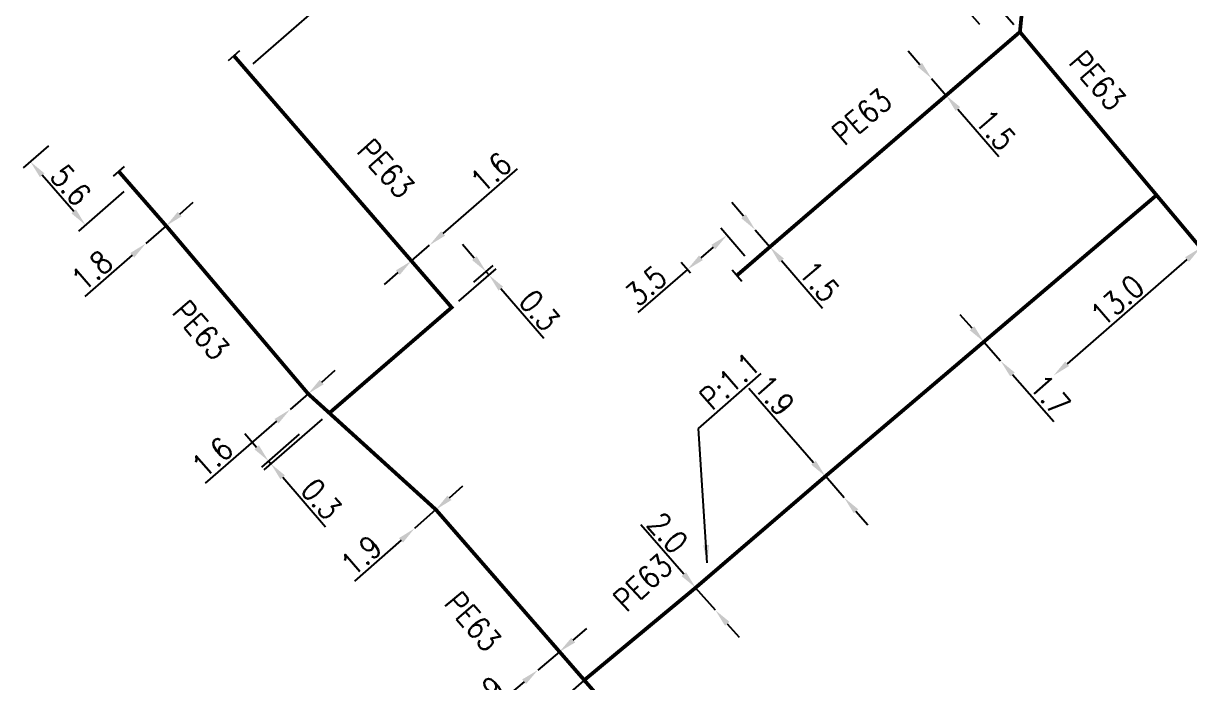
# Model space of a CAD drawing. Header units: millimetres. Extents: x 108995 to 110000, y 119999 to 121000.
# Drawn here: x 109136 to 109213.9, y 120219.3 to 120263.4 of the extents above; entities that cross this region are included whole.
import ezdxf
from ezdxf.enums import TextEntityAlignment as Align

# ---------------------------------------------------------------- set-up
doc = ezdxf.new("R2010")
doc.units = ezdxf.units.MM
doc.header["$MEASUREMENT"] = 0
doc.header["$PDMODE"] = 34
doc.linetypes.add('L_100_PE', pattern=[14, 10, -1.5, 1, -1.5])
doc.layers.get('0').update_dxf_attribs({"linetype": 'CONTINUOUS'})
doc.layers.get('DEFPOINTS').update_dxf_attribs({"linetype": 'CONTINUOUS'})
doc.layers.add('L_140', color=3, linetype='CONTINUOUS')
doc.layers.add('L_340', color=7, linetype='CONTINUOUS')
doc.styles.add('G_ROMANS', font='ROMANS.SHX', dxfattribs={"width": 0.75})
doc.styles.get("Standard").update_dxf_attribs({"font": 'romans.shx', "width": 0.85})
doc.dimstyles.get("Standard").update_dxf_attribs({"dimtxt": 1.5, "dimasz": 1.2, "dimexe": 0.625, "dimexo": 0.625, "dimgap": 0.25, "dimtad": 1, "dimdec": 1, "dimzin": 0, "dimdsep": 46, "dimtxsty": 'Standard', "dimcen": -0.5, "dimadec": 0, "dimazin": 0, "dimtfac": 1, "dimtdec": 1, "dimtmove": 0, "dimatfit": 3, "dimfxl": 1, "dimtolj": 1, "dimtzin": 0, "dimarcsym": 0})

# ---------------------------------------------------------------- blocks, each defined once
blk = doc.blocks.new('*D237')
at = {"layer": 'DEFPOINTS', "color": 0, "linetype": 'Continuous', "transparency": 16777216}
for p in [(109214.621, 120248.4), (109204.815, 120239.866), (109204.815, 120239.866)]:
    blk.add_point(p, dxfattribs=at)
at = {"layer": 'L_140', "color": 0, "linetype": 'Continuous', "lineweight": -2, "transparency": 16777216}
blk.add_line((109213.716, 120247.612), (109205.72, 120240.653), dxfattribs=at)
at = {"layer": 'L_140', "color": 0, "linetype": 'Continuous', "transparency": 16777216}
for points in [[(109213.585, 120247.763), (109213.848, 120247.461), (109214.621, 120248.4)], [(109205.589, 120240.804), (109205.851, 120240.502), (109204.815, 120239.866)]]:
    blk.add_solid(points, dxfattribs=at)
at = {"layer": 'L_140', "color": 0, "linetype": 'Continuous', "transparency": 16777216, "insert": (109209.062, 120244.887), "char_height": 1.5, "attachment_point": 5, "rotation": 41.03134}
blk.add_mtext('\\A1;13.0', dxfattribs=at)
blk = doc.blocks.new('*D238')
at = {"layer": 'DEFPOINTS', "color": 0, "linetype": 'Continuous', "transparency": 16777216}
for p in [(109200.157, 120242.12), (109201.276, 120240.84), (109201.276, 120240.84)]:
    blk.add_point(p, dxfattribs=at)
at = {"layer": 'L_140', "color": 0, "linetype": 'Continuous', "lineweight": -2, "transparency": 16777216}
for p, q in [((109199.367, 120243.023), (109198.577, 120243.926)), ((109200.157, 120242.12), (109201.276, 120240.84)), ((109202.066, 120239.937), (109204.824, 120236.784))]:
    blk.add_line(p, q, dxfattribs=at)
at = {"layer": 'L_140', "color": 0, "linetype": 'Continuous', "transparency": 16777216}
for points in [[(109199.517, 120243.155), (109199.216, 120242.891), (109200.157, 120242.12)], [(109202.217, 120240.069), (109201.916, 120239.805), (109201.276, 120240.84)]]:
    blk.add_solid(points, dxfattribs=at)
at = {"layer": 'L_140', "color": 0, "linetype": 'Continuous', "transparency": 16777216, "insert": (109204.593, 120238.567), "char_height": 1.5, "attachment_point": 5, "rotation": 311.17593}
blk.add_mtext('\\A1;1.7', dxfattribs=at)
blk = doc.blocks.new('*D239')
at = {"layer": 'DEFPOINTS', "color": 0, "linetype": 'Continuous', "transparency": 16777216}
for p in [(109189.582, 120233.136), (109190.833, 120231.706), (109190.833, 120231.706)]:
    blk.add_point(p, dxfattribs=at)
at = {"layer": 'L_140', "color": 0, "linetype": 'Continuous', "lineweight": -2, "transparency": 16777216}
for p, q in [((109188.792, 120234.039), (109184.464, 120238.988)), ((109190.833, 120231.706), (109189.582, 120233.136)), ((109191.623, 120230.802), (109192.413, 120229.899))]:
    blk.add_line(p, q, dxfattribs=at)
at = {"layer": 'L_140', "color": 0, "linetype": 'Continuous', "transparency": 16777216}
for points in [[(109188.943, 120234.171), (109188.642, 120233.907), (109189.582, 120233.136)], [(109191.774, 120230.934), (109191.473, 120230.671), (109190.833, 120231.706)]]:
    blk.add_solid(points, dxfattribs=at)
at = {"layer": 'L_140', "color": 0, "linetype": 'Continuous', "transparency": 16777216, "insert": (109186.18, 120238.544), "char_height": 1.5, "attachment_point": 5, "rotation": 311.17593}
blk.add_mtext('\\A1;1.9', dxfattribs=at)
blk = doc.blocks.new('*D240')
at = {"layer": 'DEFPOINTS', "color": 0, "linetype": 'Continuous', "transparency": 16777216}
for p in [(109180.922, 120225.694), (109182.239, 120224.188), (109182.239, 120224.188)]:
    blk.add_point(p, dxfattribs=at)
at = {"layer": 'L_140', "color": 0, "linetype": 'Continuous', "lineweight": -2, "transparency": 16777216}
for p, q in [((109180.132, 120226.597), (109177.254, 120229.887)), ((109182.239, 120224.188), (109180.922, 120225.694)), ((109183.029, 120223.285), (109183.819, 120222.382))]:
    blk.add_line(p, q, dxfattribs=at)
at = {"layer": 'L_140', "color": 0, "linetype": 'Continuous', "transparency": 16777216}
for points in [[(109180.283, 120226.729), (109179.982, 120226.465), (109180.922, 120225.694)], [(109183.18, 120223.417), (109182.879, 120223.154), (109182.239, 120224.188)]]:
    blk.add_solid(points, dxfattribs=at)
at = {"layer": 'L_140', "color": 0, "linetype": 'Continuous', "transparency": 16777216, "insert": (109179.051, 120229.352), "char_height": 1.5, "attachment_point": 5, "rotation": 311.17593}
blk.add_mtext('\\A1;2.0', dxfattribs=at)
blk = doc.blocks.new('*D241')
at = {"layer": 'DEFPOINTS', "color": 0, "linetype": 'Continuous', "transparency": 16777216}
for p in [(109175.825, 120221.552), (109173.363, 120216.762), (109171.107, 120214.801)]:
    blk.add_point(p, dxfattribs=at)
at = {"layer": 'L_140', "color": 0, "linetype": 'Continuous', "lineweight": -2, "transparency": 16777216}
for p, q in [((109175.354, 120221.142), (109169.323, 120215.901)), ((109169.008, 120217.216), (109168.221, 120218.122)), ((109169.795, 120216.311), (109171.107, 120214.801)), ((109172.892, 120216.352), (109170.635, 120214.391)), ((109171.894, 120213.895), (109175.486, 120209.762))]:
    blk.add_line(p, q, dxfattribs=at)
at = {"layer": 'L_140', "color": 0, "linetype": 'Continuous', "transparency": 16777216}
for points in [[(109169.159, 120217.348), (109168.857, 120217.085), (109169.795, 120216.311)], [(109172.045, 120214.027), (109171.743, 120213.764), (109171.107, 120214.801)]]:
    blk.add_solid(points, dxfattribs=at)
at = {"layer": 'L_140', "color": 0, "linetype": 'Continuous', "transparency": 16777216, "insert": (109175.2, 120211.615), "char_height": 1.5, "attachment_point": 5, "rotation": 310.99229}
blk.add_mtext('\\A1;2.0', dxfattribs=at)
blk = doc.blocks.new('*D242')
at = {"layer": 'DEFPOINTS', "color": 0, "linetype": 'Continuous', "transparency": 16777216}
for p in [(109171.837, 120221.415), (109170.386, 120220.188), (109170.386, 120220.188)]:
    blk.add_point(p, dxfattribs=at)
at = {"layer": 'L_140', "color": 0, "linetype": 'Continuous', "lineweight": -2, "transparency": 16777216}
for p, q in [((109172.753, 120222.19), (109173.669, 120222.965)), ((109171.837, 120221.415), (109170.386, 120220.188)), ((109169.47, 120219.412), (109166.319, 120216.746))]:
    blk.add_line(p, q, dxfattribs=at)
at = {"layer": 'L_140', "color": 0, "linetype": 'Continuous', "transparency": 16777216}
for points in [[(109172.624, 120222.343), (109172.882, 120222.037), (109171.837, 120221.415)], [(109169.341, 120219.565), (109169.6, 120219.26), (109170.386, 120220.188)]]:
    blk.add_solid(points, dxfattribs=at)
at = {"layer": 'L_140', "color": 0, "linetype": 'Continuous', "transparency": 16777216, "insert": (109166.791, 120218.455), "char_height": 1.5, "attachment_point": 5, "rotation": 40.23492}
blk.add_mtext('\\A1;1.9', dxfattribs=at)
blk = doc.blocks.new('*D243')
at = {"layer": 'DEFPOINTS', "color": 0, "linetype": 'Continuous', "transparency": 16777216}
for p in [(109163.585, 120230.905), (109162.158, 120229.65), (109162.158, 120229.65)]:
    blk.add_point(p, dxfattribs=at)
at = {"layer": 'L_140', "color": 0, "linetype": 'Continuous', "lineweight": -2, "transparency": 16777216}
for p, q in [((109164.487, 120231.697), (109165.388, 120232.49)), ((109163.585, 120230.905), (109162.158, 120229.65)), ((109161.257, 120228.858), (109158.157, 120226.132))]:
    blk.add_line(p, q, dxfattribs=at)
at = {"layer": 'L_140', "color": 0, "linetype": 'Continuous', "transparency": 16777216}
for points in [[(109164.355, 120231.847), (109164.619, 120231.547), (109163.585, 120230.905)], [(109161.125, 120229.008), (109161.389, 120228.708), (109162.158, 120229.65)]]:
    blk.add_solid(points, dxfattribs=at)
at = {"layer": 'L_140', "color": 0, "linetype": 'Continuous', "transparency": 16777216, "insert": (109158.596, 120227.85), "char_height": 1.5, "attachment_point": 5, "rotation": 41.3209}
blk.add_mtext('\\A1;1.9', dxfattribs=at)
blk = doc.blocks.new('*D244')
at = {"layer": 'DEFPOINTS', "color": 0, "linetype": 'Continuous', "transparency": 16777216}
for p in [(109156.473, 120237.36), (109154.93, 120236.351), (109152.407, 120234.16)]:
    blk.add_point(p, dxfattribs=at)
at = {"layer": 'L_140', "color": 0, "linetype": 'Continuous', "lineweight": -2, "transparency": 16777216}
for p, q in [((109156.001, 120236.95), (109152.099, 120233.562)), ((109151.621, 120235.066), (109150.834, 120235.972)), ((109154.458, 120235.941), (109151.935, 120233.751)), ((109152.407, 120234.16), (109152.571, 120233.972)), ((109153.358, 120233.066), (109156.224, 120229.765))]:
    blk.add_line(p, q, dxfattribs=at)
at = {"layer": 'L_140', "color": 0, "linetype": 'Continuous', "transparency": 16777216}
for points in [[(109151.772, 120235.198), (109151.47, 120234.935), (109152.407, 120234.16)], [(109153.509, 120233.197), (109153.207, 120232.934), (109152.571, 120233.972)]]:
    blk.add_solid(points, dxfattribs=at)
at = {"layer": 'L_140', "color": 0, "linetype": 'Continuous', "transparency": 16777216, "insert": (109155.94, 120231.618), "char_height": 1.5, "attachment_point": 5, "rotation": 310.97119}
blk.add_mtext('\\A1;0.3', dxfattribs=at)
blk = doc.blocks.new('*D245')
at = {"layer": 'DEFPOINTS', "color": 0, "linetype": 'Continuous', "transparency": 16777216}
for p in [(109155.058, 120238.645), (109153.85, 120237.596), (109153.85, 120237.596)]:
    blk.add_point(p, dxfattribs=at)
at = {"layer": 'L_140', "color": 0, "linetype": 'Continuous', "lineweight": -2, "transparency": 16777216}
for p, q in [((109155.964, 120239.432), (109156.87, 120240.218)), ((109155.058, 120238.645), (109153.85, 120237.596)), ((109152.944, 120236.809), (109148.188, 120232.679))]:
    blk.add_line(p, q, dxfattribs=at)
at = {"layer": 'L_140', "color": 0, "linetype": 'Continuous', "transparency": 16777216}
for points in [[(109155.833, 120239.583), (109156.095, 120239.281), (109155.058, 120238.645)], [(109152.812, 120236.96), (109153.075, 120236.658), (109153.85, 120237.596)]]:
    blk.add_solid(points, dxfattribs=at)
at = {"layer": 'L_140', "color": 0, "linetype": 'Continuous', "transparency": 16777216, "insert": (109148.661, 120234.414), "char_height": 1.5, "attachment_point": 5, "rotation": 40.97119}
blk.add_mtext('\\A1;1.6', dxfattribs=at)
blk = doc.blocks.new('*D246')
at = {"layer": 'DEFPOINTS', "color": 0, "linetype": 'Continuous', "transparency": 16777216}
for p in [(109145.581, 120249.862), (109144.222, 120248.682), (109144.222, 120248.682)]:
    blk.add_point(p, dxfattribs=at)
at = {"layer": 'L_140', "color": 0, "linetype": 'Continuous', "lineweight": -2, "transparency": 16777216}
for p, q in [((109146.487, 120250.649), (109147.393, 120251.436)), ((109145.581, 120249.862), (109144.222, 120248.682)), ((109143.316, 120247.895), (109140.153, 120245.148))]:
    blk.add_line(p, q, dxfattribs=at)
at = {"layer": 'L_140', "color": 0, "linetype": 'Continuous', "transparency": 16777216}
for points in [[(109146.356, 120250.8), (109146.618, 120250.498), (109145.581, 120249.862)], [(109143.185, 120248.046), (109143.447, 120247.744), (109144.222, 120248.682)]]:
    blk.add_solid(points, dxfattribs=at)
at = {"layer": 'L_140', "color": 0, "linetype": 'Continuous', "transparency": 16777216, "insert": (109140.626, 120246.883), "char_height": 1.5, "attachment_point": 5, "rotation": 40.97119}
blk.add_mtext('\\A1;1.8', dxfattribs=at)
blk = doc.blocks.new('*D247')
at = {"layer": 'DEFPOINTS', "color": 0, "linetype": 'Continuous', "transparency": 16777216}
for p in [(109138.204, 120255.612), (109136.519, 120254.147), (109143.231, 120252.563)]:
    blk.add_point(p, dxfattribs=at)
at = {"layer": 'L_340', "color": 0, "linetype": 'Continuous', "lineweight": -2, "transparency": 16777216}
for p, q in [((109137.732, 120255.202), (109136.048, 120253.737)), ((109139.408, 120250.828), (109137.307, 120253.242)), ((109142.759, 120252.153), (109139.724, 120249.512))]:
    blk.add_line(p, q, dxfattribs=at)
at = {"layer": 'L_340', "color": 0, "linetype": 'Continuous', "transparency": 16777216}
for points in [[(109137.458, 120253.373), (109137.156, 120253.11), (109136.519, 120254.147)], [(109139.559, 120250.959), (109139.257, 120250.696), (109140.195, 120249.922)]]:
    blk.add_solid(points, dxfattribs=at)
at = {"layer": 'L_340', "color": 0, "linetype": 'Continuous', "transparency": 16777216, "insert": (109139.209, 120252.579), "char_height": 1.5, "attachment_point": 5, "rotation": 311.02812}
blk.add_mtext('\\A1;5.6', dxfattribs=at)
blk = doc.blocks.new('*D248')
at = {"layer": 'DEFPOINTS', "color": 0, "linetype": 'Continuous', "transparency": 16777216}
for p in [(109166.936, 120246.8), (109165.653, 120245.689), (109164.637, 120244.412)]:
    blk.add_point(p, dxfattribs=at)
at = {"layer": 'L_140', "color": 0, "linetype": 'Continuous', "lineweight": -2, "transparency": 16777216}
for p, q in [((109166.15, 120247.707), (109165.364, 120248.614)), ((109165.109, 120244.821), (109167.604, 120246.983)), ((109166.125, 120246.098), (109167.408, 120247.21)), ((109166.936, 120246.8), (109167.132, 120246.574)), ((109167.918, 120245.667), (109170.78, 120242.363))]:
    blk.add_line(p, q, dxfattribs=at)
at = {"layer": 'L_140', "color": 0, "linetype": 'Continuous', "transparency": 16777216}
for points in [[(109166.301, 120247.838), (109165.999, 120247.576), (109166.936, 120246.8)], [(109168.069, 120245.798), (109167.767, 120245.536), (109167.132, 120246.574)]]:
    blk.add_solid(points, dxfattribs=at)
at = {"layer": 'L_140', "color": 0, "linetype": 'Continuous', "transparency": 16777216, "insert": (109170.498, 120244.216), "char_height": 1.5, "attachment_point": 5, "rotation": 310.90705}
blk.add_mtext('\\A1;0.3', dxfattribs=at)
blk = doc.blocks.new('*D249')
at = {"layer": 'DEFPOINTS', "color": 0, "linetype": 'Continuous', "transparency": 16777216}
for p in [(109163.157, 120248.569), (109163.157, 120248.569), (109161.948, 120247.521)]:
    blk.add_point(p, dxfattribs=at)
at = {"layer": 'L_140', "color": 0, "linetype": 'Continuous', "lineweight": -2, "transparency": 16777216}
for p, q in [((109164.064, 120249.355), (109169.034, 120253.661)), ((109161.948, 120247.521), (109163.157, 120248.569)), ((109161.041, 120246.736), (109160.134, 120245.95))]:
    blk.add_line(p, q, dxfattribs=at)
at = {"layer": 'L_140', "color": 0, "linetype": 'Continuous', "transparency": 16777216}
for points in [[(109163.933, 120249.506), (109164.195, 120249.204), (109163.157, 120248.569)], [(109160.91, 120246.887), (109161.172, 120246.584), (109161.948, 120247.521)]]:
    blk.add_solid(points, dxfattribs=at)
at = {"layer": 'L_140', "color": 0, "linetype": 'Continuous', "transparency": 16777216, "insert": (109167.25, 120253.438), "char_height": 1.5, "attachment_point": 5, "rotation": 40.90705}
blk.add_mtext('\\A1;1.6', dxfattribs=at)
blk = doc.blocks.new('*D250')
at = {"layer": 'DEFPOINTS', "color": 0, "linetype": 'Continuous', "transparency": 16777216}
for p in [(109151.872, 120267.46), (109148.971, 120264.942), (109150.92, 120260.276)]:
    blk.add_point(p, dxfattribs=at)
at = {"layer": 'L_340', "color": 0, "linetype": 'Continuous', "lineweight": -2, "transparency": 16777216}
for p, q in [((109149.443, 120265.351), (109152.344, 120267.87)), ((109154.232, 120264.742), (109152.659, 120266.554)), ((109151.392, 120260.686), (109155.491, 120264.246))]:
    blk.add_line(p, q, dxfattribs=at)
at = {"layer": 'L_340', "color": 0, "linetype": 'Continuous', "transparency": 16777216}
for points in [[(109152.81, 120266.686), (109152.508, 120266.423), (109151.872, 120267.46)], [(109154.383, 120264.874), (109154.081, 120264.611), (109155.019, 120263.836)]]:
    blk.add_solid(points, dxfattribs=at)
at = {"layer": 'L_340', "color": 0, "linetype": 'Continuous', "transparency": 16777216, "insert": (109154.407, 120266.066), "char_height": 1.5, "attachment_point": 5, "rotation": 310.97361}
blk.add_mtext('\\A1;4.8', dxfattribs=at)
blk = doc.blocks.new('*D251')
at = {"layer": 'DEFPOINTS', "color": 0, "linetype": 'Continuous', "transparency": 16777216}
for p in [(109197.574, 120265.969), (109200.292, 120262.837), (109202.564, 120262.813)]:
    blk.add_point(p, dxfattribs=at)
at = {"layer": 'L_140', "color": 0, "linetype": 'Continuous', "lineweight": -2, "transparency": 16777216}
for p, q in [((109199.763, 120267.87), (109202.927, 120270.616)), ((109202.155, 120263.285), (109198.448, 120267.555)), ((109199.883, 120263.309), (109197.164, 120266.441)), ((109197.574, 120265.969), (109198.857, 120267.083)), ((109196.667, 120265.182), (109195.761, 120264.395))]:
    blk.add_line(p, q, dxfattribs=at)
at = {"layer": 'L_140', "color": 0, "linetype": 'Continuous', "transparency": 16777216}
for points in [[(109199.632, 120268.021), (109199.895, 120267.719), (109198.857, 120267.083)], [(109196.536, 120265.333), (109196.799, 120265.031), (109197.574, 120265.969)]]:
    blk.add_solid(points, dxfattribs=at)
at = {"layer": 'L_140', "color": 0, "linetype": 'Continuous', "transparency": 16777216, "insert": (109201.143, 120270.392), "char_height": 1.5, "attachment_point": 5, "rotation": 40.96224}
blk.add_mtext('\\A1;1.7', dxfattribs=at)
blk = doc.blocks.new('*D252')
at = {"layer": 'DEFPOINTS', "color": 0, "linetype": 'Continuous', "transparency": 16777216}
for p in [(109196.662, 120259.714), (109196.662, 120259.714), (109197.64, 120258.577)]:
    blk.add_point(p, dxfattribs=at)
at = {"layer": 'L_140', "color": 0, "linetype": 'Continuous', "lineweight": -2, "transparency": 16777216}
for p, q in [((109195.879, 120260.623), (109195.097, 120261.533)), ((109196.662, 120259.714), (109197.64, 120258.577)), ((109198.423, 120257.667), (109201.155, 120254.491))]:
    blk.add_line(p, q, dxfattribs=at)
at = {"layer": 'L_140', "color": 0, "linetype": 'Continuous', "transparency": 16777216}
for points in [[(109196.031, 120260.754), (109195.728, 120260.493), (109196.662, 120259.714)], [(109198.575, 120257.797), (109198.271, 120257.537), (109197.64, 120258.577)]]:
    blk.add_solid(points, dxfattribs=at)
at = {"layer": 'L_140', "color": 0, "linetype": 'Continuous', "transparency": 16777216, "insert": (109200.939, 120256.277), "char_height": 1.5, "attachment_point": 5, "rotation": 310.70762}
blk.add_mtext('\\A1;1.5', dxfattribs=at)
blk = doc.blocks.new('*D253')
at = {"layer": 'DEFPOINTS', "color": 0, "linetype": 'Continuous', "transparency": 16777216}
for p in [(109184.9, 120249.594), (109184.9, 120249.594), (109185.878, 120248.457)]:
    blk.add_point(p, dxfattribs=at)
at = {"layer": 'L_140', "color": 0, "linetype": 'Continuous', "lineweight": -2, "transparency": 16777216}
for p, q in [((109184.117, 120250.503), (109183.334, 120251.413)), ((109184.9, 120249.594), (109185.878, 120248.457)), ((109186.661, 120247.547), (109189.393, 120244.371))]:
    blk.add_line(p, q, dxfattribs=at)
at = {"layer": 'L_140', "color": 0, "linetype": 'Continuous', "transparency": 16777216}
for points in [[(109184.269, 120250.634), (109183.965, 120250.373), (109184.9, 120249.594)], [(109186.812, 120247.678), (109186.509, 120247.417), (109185.878, 120248.457)]]:
    blk.add_solid(points, dxfattribs=at)
at = {"layer": 'L_140', "color": 0, "linetype": 'Continuous', "transparency": 16777216, "insert": (109189.176, 120246.157), "char_height": 1.5, "attachment_point": 5, "rotation": 310.70762}
blk.add_mtext('\\A1;1.5', dxfattribs=at)
blk = doc.blocks.new('L_340_07')
at = {"color": 0, "linetype": 'Continuous', "const_width": 0.25, "flags": 128}
blk.add_lwpolyline([(0, 0), (1.25, 0)], dxfattribs=at)
at = {"color": 0, "linetype": 'Continuous', "flags": 128}
blk.add_lwpolyline([(1.25, -0.5), (1.25, 0.5)], dxfattribs=at)
at = {"color": 0, "linetype": 'Continuous', "style": 'G_ROMANS', "width": 0.75, "flags": 3}
for tag, p in [('DEF_LEG', (0.723, -3.465)), ('DEF_COUP', (0.723, -5.965)), ('DEF_TYPE', (0.723, -8.465))]:
    blk.add_attdef(tag, text='', height=1.2, dxfattribs=at).set_placement(p, align=Align.MIDDLE)
blk = doc.blocks.new('*D270')
at = {"layer": 'DEFPOINTS', "color": 0, "linetype": 'Continuous', "transparency": 16777216}
for p in [(109184.624, 120247.367), (109180.37, 120246.941), (109180.989, 120246.229)]:
    blk.add_point(p, dxfattribs=at)
at = {"layer": 'L_340', "color": 0, "linetype": 'Continuous', "lineweight": -2, "transparency": 16777216}
for p, q in [((109184.214, 120247.839), (109182.597, 120249.702)), ((109182.101, 120248.443), (109181.277, 120247.728)), ((109180.579, 120246.701), (109179.961, 120247.413)), ((109180.37, 120246.941), (109177.069, 120244.075))]:
    blk.add_line(p, q, dxfattribs=at)
at = {"layer": 'L_340', "color": 0, "linetype": 'Continuous', "transparency": 16777216}
for points in [[(109181.969, 120248.594), (109182.232, 120248.292), (109183.007, 120249.23)], [(109181.146, 120247.879), (109181.408, 120247.577), (109180.37, 120246.941)]]:
    blk.add_solid(points, dxfattribs=at)
at = {"layer": 'L_340', "color": 0, "linetype": 'Continuous', "transparency": 16777216, "insert": (109177.611, 120245.87), "char_height": 1.5, "attachment_point": 5, "rotation": 40.96224}
blk.add_mtext('\\A1;3.5', dxfattribs=at)

msp = doc.modelspace()

# ---------------------------------------------------------------- linework, layer by layer
at = {"layer": 'L_140', "linetype": 'L_100_PE', "const_width": 0.25, "flags": 128}
for points in [[(109202.564, 120262.813), (109204.462, 120281.639), (109203.329, 120283.038), (109193.219, 120294.774), (109191.865, 120296.263), (109174.183, 120296.076), (109172.18, 120294.512), (109160.768, 120284.602), (109159.295, 120283.296)], [(109184.624, 120247.367), (109185.878, 120248.457), (109197.64, 120258.577), (109202.564, 120262.813), (109211.683, 120251.912), (109214.621, 120248.4), (109219.926, 120241.907), (109226.229, 120235.269), (109230.5, 120229.749), (109231.14, 120228.974), (109230.028, 120213.698), (109229.756, 120212.423), (109228.733, 120211.525), (109212.053, 120196.9), (109209.634, 120195.428), (109207.846, 120195.132), (109204.607, 120194.031), (109203.399, 120192.929), (109189.302, 120181.03), (109185.51, 120177.829)], [(109156.473, 120237.36), (109164.637, 120244.412), (109161.948, 120247.521), (109150.92, 120260.276)], [(109167.898, 120200.047), (109169.163, 120201.109), (109180.91, 120210.98), (109171.837, 120221.415), (109163.585, 120230.905), (109156.473, 120237.36), (109155.058, 120238.645), (109145.581, 120249.862), (109143.231, 120252.563)], [(109173.486, 120219.518), (109180.922, 120225.694), (109189.582, 120233.136), (109200.157, 120242.12), (109211.683, 120251.912)]]:
    msp.add_lwpolyline(points, dxfattribs=at)

# ---------------------------------------------------------------- block references
at = {"layer": 'L_340'}
for p, rotation in [((109150.925, 120260.271), 130.8468112691897), ((109143.231, 120252.563), 131.0281246304022), ((109184.624, 120247.367), 220.7076214883014)]:
    msp.add_blockref('L_340_07', p, dxfattribs=dict(at, rotation=rotation))

# ---------------------------------------------------------------- texts
at = {"layer": 'L_140', "linetype": 'Continuous', "width": 0.85}
for rotation, p in [(310.74318, (109207.74, 120259.574)), (40.70762, (109192.013, 120257.146)), (311.95994, (109160.245, 120253.698)), (310.97119, (109147.898, 120242.902)), (42.72771, (109177.4, 120226.031)), (310.45975, (109166.06, 120223.439))]:
    msp.add_text('PE63', height=1.5, rotation=rotation, dxfattribs=at).set_placement(p, align=Align.MIDDLE)
at = {"layer": 'L_140', "linetype": 'Continuous', "insert": (109182.024, 120237.469), "char_height": 1.5, "attachment_point": 7, "rotation": 41.3617}
msp.add_mtext('\\A1;P:1.1', dxfattribs=at)

# ---------------------------------------------------------------- dimensions: what is measured, and where the dimension line sits
at = {"layer": 'L_140', "linetype": 'Continuous'}
for base, p1, p2, angle, text, picture, middle in [((109197.574, 120265.969), (109202.564, 120262.813), (109200.292, 120262.837), 40.96224, '1.7', '*D251', (109201.798, 120269.636)), ((109196.662, 120259.714), (109197.64, 120258.577), (109196.662, 120259.714), 310.70762, '1.5', '*D252', (109200.18, 120255.624)), ((109163.157, 120248.569), (109161.948, 120247.521), (109163.157, 120248.569), 220.90705, '1.6', '*D249', (109167.905, 120252.682)), ((109144.222, 120248.682), (109145.581, 120249.862), (109144.222, 120248.682), 40.97119, '1.8', '*D246', (109141.282, 120246.128)), ((109184.9, 120249.594), (109185.878, 120248.457), (109184.9, 120249.594), 310.70762, '1.5', '*D253', (109188.418, 120245.504)), ((109166.936, 120246.8), (109164.637, 120244.412), (109165.653, 120245.689), 310.90705, '0.3', '*D248', (109169.742, 120243.561)), ((109204.815, 120239.866), (109214.621, 120248.4), (109204.815, 120239.866), 41.03134, '13.0', '*D237', (109209.718, 120244.133)), ((109201.276, 120240.84), (109200.157, 120242.12), (109201.276, 120240.84), 131.17593, '1.7', '*D238', (109203.84, 120237.909)), ((109153.85, 120237.596), (109155.058, 120238.645), (109153.85, 120237.596), 40.97119, '1.6', '*D245', (109149.316, 120233.659)), ((109190.833, 120231.706), (109189.582, 120233.136), (109190.833, 120231.706), 131.17593, '1.9', '*D239', (109185.428, 120237.886)), ((109152.407, 120234.16), (109156.473, 120237.36), (109154.93, 120236.351), 310.97119, '0.3', '*D244', (109155.185, 120230.962)), ((109162.158, 120229.65), (109163.585, 120230.905), (109162.158, 120229.65), 41.3209, '1.9', '*D243', (109159.256, 120227.099)), ((109182.239, 120224.188), (109180.922, 120225.694), (109182.239, 120224.188), 131.17593, '2.0', '*D240', (109178.298, 120228.694)), ((109170.386, 120220.188), (109171.837, 120221.415), (109170.386, 120220.188), 40.23492, '1.9', '*D242', (109167.436, 120217.692)), ((109171.107, 120214.801), (109175.825, 120221.552), (109173.363, 120216.762), 130.99229, '2.0', '*D241', (109174.446, 120210.959))]:
    dim = msp.add_linear_dim(base=base, p1=p1, p2=p2, angle=angle, text=text, dimstyle='Standard', dxfattribs=at)
    dim.commit()
    dim.dimension.update_dxf_attribs({"geometry": picture, "text_midpoint": middle, "dimtype": 160})
at = {"layer": 'L_340', "linetype": 'Continuous'}
for base, p1, p2, angle, text, picture, middle in [((109151.872, 120267.46), (109150.92, 120260.276), (109148.971, 120264.942), 310.97361, '4.8', '*D250', (109153.652, 120265.411)), ((109136.519, 120254.147), (109143.231, 120252.563), (109138.204, 120255.612), 311.02812, '5.6', '*D247', (109138.455, 120251.923)), ((109180.37, 120246.941), (109184.624, 120247.367), (109180.989, 120246.229), 40.96224, '3.5', '*D270', (109178.267, 120245.115))]:
    dim = msp.add_linear_dim(base=base, p1=p1, p2=p2, angle=angle, text=text, dimstyle='Standard', dxfattribs=at)
    dim.commit()
    dim.dimension.update_dxf_attribs({"geometry": picture, "text_midpoint": middle, "dimtype": 160})

# ---------------------------------------------------------------- leaders
at = {"layer": 'L_140', "linetype": 'Continuous', "annotation_type": 0, "has_hookline": 1, "hookline_direction": 0, "text_width": 4.129, "horizontal_direction": (0.750553, 0.66081, 0)}
msp.add_leader([(109181.699, 120227.347), (109181.101, 120236.323), (109182.002, 120237.116)], dimstyle='Standard', dxfattribs=at)

doc.saveas('drawing.dxf')
